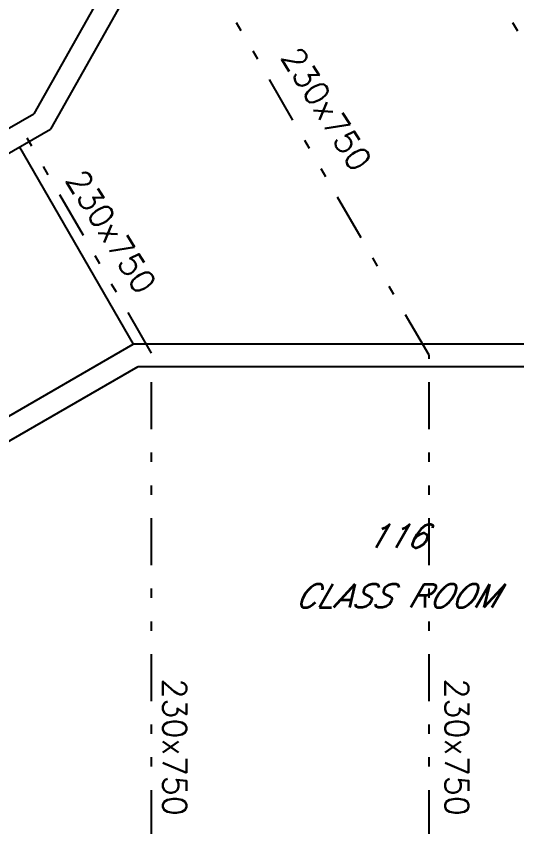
# Model space of a CAD drawing. Extents: x 8365 to 8547, y -347 to -272.
# Drawn here: x 8525.52 to 8530.86, y -308.32 to -299.67 of the extents above; entities that cross this region are included whole.
import ezdxf

# ---------------------------------------------------------------- set-up
doc = ezdxf.new("R2010")
doc.units = 0
doc.linetypes.add('DIVIDE', pattern=[1.25, 0.5, -0.25, 0, -0.25, 0, -0.25])
doc.layers.add('1', color=7, linetype='CONTINUOUS')
doc.styles.add('ROMANS', font='ROMANS')

msp = doc.modelspace()

# ---------------------------------------------------------------- linework, layer by layer
at = {"layer": '1', "color": 5, "linetype": 'DIVIDE'}
for p, q in [((8532.8792, -303.2938), (8528.4608, -295.671)), ((8529.928, -303.2917), (8527.1138, -298.4367)), ((8526.9643, -303.2682), (8525.5532, -300.8338)), ((8529.928, -311.3292), (8529.928, -303.2917)), ((8526.9649, -311.3292), (8526.9649, -303.367))]:
    msp.add_line(p, q, dxfattribs=at)
at = {"layer": '1', "color": 1, "linetype": 'CONTINUOUS'}
for p, q in [((8528.4477, -295.857), (8525.7076, -300.7151)), ((8528.6777, -295.9276), (8525.8856, -300.878)), ((8522.3452, -302.6564), (8525.7076, -300.7151)), ((8522.3452, -302.922), (8525.8856, -300.878)), ((8525.5533, -301.0698), (8526.7683, -303.1742)), ((8523.5602, -305.0264), (8526.7683, -303.1742)), ((8533.0172, -303.1742), (8526.7683, -303.1742)), ((8523.7952, -305.1563), (8526.8213, -303.4092)), ((8526.8213, -303.4092), (8532.9642, -303.4092))]:
    msp.add_line(p, q, dxfattribs=at)

# ---------------------------------------------------------------- texts
at = {"layer": '1', "color": 6, "linetype": 'CONTINUOUS', "style": 'ROMANS'}
for rotation, p in [(302, (8528.3374, -300.109)), (302, (8526.0379, -301.417)), (270, (8527.0864, -306.737)), (270, (8530.0993, -306.737))]:
    msp.add_text('230x750', height=0.25, rotation=rotation, dxfattribs=at).set_placement(p)
at = {"layer": '1', "color": 7, "linetype": 'CONTINUOUS', "style": 'ROMANS', "oblique": 30}
for s, p in [('116', (8529.2436, -305.3445)), ('CLASS ROOM', (8528.4881, -305.9829))]:
    msp.add_text(s, height=0.25, dxfattribs=at).set_placement(p)

doc.saveas('drawing.dxf')
